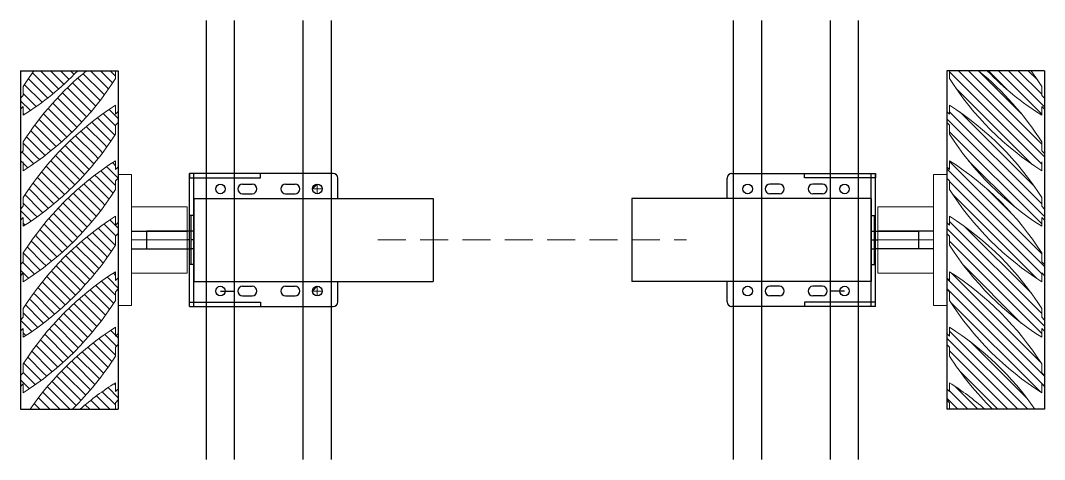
# Model space of a CAD drawing. Header units: millimetres. Extents: x -15418 to 43885, y -27590 to 23052.
# Drawn here: x 23955.8 to 24416.7, y -9980.4 to -9782.6 of the extents above; entities that cross this region are included whole.
import ezdxf

# ---------------------------------------------------------------- set-up
doc = ezdxf.new("R2010")
doc.units = ezdxf.units.MM
doc.header["$LTSCALE"] = 0.5
doc.linetypes.add('DASHEDX2', pattern=[38.1, 25.4, -12.7])
doc.layers.get('0').update_dxf_attribs({"lineweight": 5})
doc.layers.get('Defpoints').update_dxf_attribs({"color": 4})
for name, color, linetype in [('Layer1', 1, 'Continuous'), ('Layer2', 2, 'Continuous'), ('Layer3', 9, 'Continuous'), ('Layer4', 6, 'Continuous')]:
    doc.layers.add(name, color=color, linetype=linetype)
doc.layers.add('Layer5', color=51, linetype='Continuous', lineweight=5)
doc.layers.add('Layer6', color=7, linetype='DASHEDX2', lineweight=5)
pattern_1 = [(135, (40486.2644, -35657.2178), (-2.24506403, -2.24506403), [])]
pattern_2 = [(135, (40360.612, -35657.2178), (-2.24506403, -2.24506403), [])]

msp = doc.modelspace()

# ---------------------------------------------------------------- hatches: boundary and pattern name
at = {"layer": 'Layer5', "transparency": 33554661}
h = msp.add_hatch(dxfattribs=at)
h.set_pattern_fill('ANSI31', color=256, angle=90)
h.set_pattern_definition(pattern_1)
edge = h.paths.add_edge_path()
edge.add_line((23955.7913, -9847.525), (23955.7913, -9842.525))
edge.add_line((23955.7913, -9842.525), (23957.0313, -9841.285))
edge.add_line((23957.0313, -9841.285), (23957.0313, -9837.285))
edge.add_arc((24071.7627, -9910.4964), 136.1, 489.351459, 507.457594, ccw=False)
edge.add_line((23985.4651, -9805.2542), (23998.5513, -9805.2542))
edge.add_line((23998.5513, -9805.2542), (23998.5513, -9808.765))
edge.add_arc((23883.5629, -9735.2965), 136.455, 662.575336, 687.424664, ccw=False)
edge.add_line((23957.0313, -9850.285), (23957.0313, -9846.285))
edge.add_line((23957.0313, -9846.285), (23955.7913, -9847.525))
edge = h.paths.add_edge_path()
edge.add_line((23955.7913, -9822.525), (23955.7913, -9817.525))
edge.add_line((23955.7913, -9817.525), (23957.0313, -9816.285))
edge.add_line((23957.0313, -9816.285), (23957.0313, -9812.285))
edge.add_arc((24071.7627, -9885.4964), 136.1, 503.872611, 507.457594, ccw=False)
edge.add_line((23961.8337, -9805.2542), (23981.5578, -9805.2542))
edge.add_arc((23883.5629, -9710.2965), 136.455, 662.575336, 675.901796, ccw=False)
edge.add_line((23957.0313, -9825.285), (23957.0313, -9821.285))
edge.add_line((23957.0313, -9821.285), (23955.7913, -9822.525))
h = msp.add_hatch(dxfattribs=at)
h.set_pattern_fill('ANSI31', color=256, angle=90)
h.set_pattern_definition(pattern_2)
edge = h.paths.add_edge_path()
edge.add_line((24416.6876, -9847.525), (24416.6876, -9842.525))
edge.add_line((24416.6876, -9842.525), (24415.4476, -9841.285))
edge.add_line((24415.4476, -9841.285), (24415.4476, -9837.285))
edge.add_arc((24300.7162, -9910.4964), 136.1, 32.542406, 50.648541)
edge.add_line((24387.0139, -9805.2542), (24373.9276, -9805.2542))
edge.add_line((24373.9276, -9805.2542), (24373.9276, -9808.765))
edge.add_arc((24488.9161, -9735.2965), 136.455, -147.424664, -122.575336)
edge.add_line((24415.4476, -9850.285), (24415.4476, -9846.285))
edge.add_line((24415.4476, -9846.285), (24416.6876, -9847.525))
edge = h.paths.add_edge_path()
edge.add_line((24416.6876, -9822.525), (24416.6876, -9817.525))
edge.add_line((24416.6876, -9817.525), (24415.4476, -9816.285))
edge.add_line((24415.4476, -9816.285), (24415.4476, -9812.285))
edge.add_arc((24300.7162, -9885.4964), 136.1, 32.542406, 36.127389)
edge.add_line((24410.6452, -9805.2542), (24390.9212, -9805.2542))
edge.add_arc((24488.9161, -9710.2965), 136.455, -135.901796, -122.575336)
edge.add_line((24415.4476, -9825.285), (24415.4476, -9821.285))
edge.add_line((24415.4476, -9821.285), (24416.6876, -9822.525))
h = msp.add_hatch(dxfattribs=at)
h.set_pattern_fill('ANSI31', color=256, angle=90)
h.set_pattern_definition(pattern_1)
h.paths.add_polyline_path([(23982.6185, -9957.6542, -0.03656583), (23998.5513, -9945.765), (23998.5513, -9949.765), (23999.7913, -9948.525), (23999.7913, -9953.525), (23998.5513, -9954.765), (23998.5513, -9957.6542)], flags=17)
edge = h.paths.add_edge_path()
edge.add_line((23999.7913, -9823.525), (23999.7913, -9828.525))
edge.add_line((23999.7913, -9828.525), (23998.5513, -9829.765))
edge.add_line((23998.5513, -9829.765), (23998.5513, -9833.765))
edge.add_arc((23883.5629, -9760.2965), 136.455, 662.575336, 687.424664, ccw=False)
edge.add_line((23957.0313, -9875.285), (23957.0313, -9871.285))
edge.add_line((23957.0313, -9871.285), (23955.7913, -9872.525))
edge.add_line((23955.7913, -9872.525), (23955.7913, -9867.525))
edge.add_line((23955.7913, -9867.525), (23957.0313, -9866.285))
edge.add_line((23957.0313, -9866.285), (23957.0313, -9862.285))
edge.add_arc((24071.7627, -9935.4964), 136.1, 482.542406, 507.457594, ccw=False)
edge.add_line((23998.5513, -9820.765), (23998.5513, -9824.765))
edge.add_line((23998.5513, -9824.765), (23999.7913, -9823.525))
edge = h.paths.add_edge_path()
edge.add_line((23999.7913, -9898.525), (23999.7913, -9903.525))
edge.add_line((23999.7913, -9903.525), (23998.5513, -9904.765))
edge.add_line((23998.5513, -9904.765), (23998.5513, -9908.765))
edge.add_arc((23883.5629, -9835.2965), 136.455, 662.575336, 687.424664, ccw=False)
edge.add_line((23957.0313, -9950.285), (23957.0313, -9946.285))
edge.add_line((23957.0313, -9946.285), (23955.7913, -9947.525))
edge.add_line((23955.7913, -9947.525), (23955.7913, -9942.525))
edge.add_line((23955.7913, -9942.525), (23957.0313, -9941.285))
edge.add_line((23957.0313, -9941.285), (23957.0313, -9937.285))
edge.add_arc((24071.7627, -10010.4964), 136.1, 482.542406, 507.457594, ccw=False)
edge.add_line((23998.5513, -9895.765), (23998.5513, -9899.765))
edge.add_line((23998.5513, -9899.765), (23999.7913, -9898.525))
edge = h.paths.add_edge_path()
edge.add_line((23999.7913, -9923.525), (23999.7913, -9928.525))
edge.add_line((23999.7913, -9928.525), (23998.5513, -9929.765))
edge.add_line((23998.5513, -9929.765), (23998.5513, -9933.765))
edge.add_arc((23883.5629, -9860.2965), 136.455, 674.481355, 687.424664, ccw=False)
edge.add_line((23979.1738, -9957.6542), (23960.1214, -9957.6542))
edge.add_arc((24071.7627, -10035.4964), 136.1, 482.542406, 505.113792, ccw=False)
edge.add_line((23998.5513, -9920.765), (23998.5513, -9924.765))
edge.add_line((23998.5513, -9924.765), (23999.7913, -9923.525))
h = msp.add_hatch(dxfattribs=at)
h.set_pattern_fill('ANSI31', color=256, angle=90)
h.set_pattern_definition(pattern_2)
h.paths.add_polyline_path([(24389.8604, -9957.6542, 0.03656583), (24373.9276, -9945.765), (24373.9276, -9949.765), (24372.6876, -9948.525), (24372.6876, -9953.525), (24373.9276, -9954.765), (24373.9276, -9957.6542)], flags=17)
edge = h.paths.add_edge_path()
edge.add_line((24372.6876, -9823.525), (24372.6876, -9828.525))
edge.add_line((24372.6876, -9828.525), (24373.9276, -9829.765))
edge.add_line((24373.9276, -9829.765), (24373.9276, -9833.765))
edge.add_arc((24488.9161, -9760.2965), 136.455, -147.424664, -122.575336)
edge.add_line((24415.4476, -9875.285), (24415.4476, -9871.285))
edge.add_line((24415.4476, -9871.285), (24416.6876, -9872.525))
edge.add_line((24416.6876, -9872.525), (24416.6876, -9867.525))
edge.add_line((24416.6876, -9867.525), (24415.4476, -9866.285))
edge.add_line((24415.4476, -9866.285), (24415.4476, -9862.285))
edge.add_arc((24300.7162, -9935.4964), 136.1, 32.542406, 57.457594)
edge.add_line((24373.9276, -9820.765), (24373.9276, -9824.765))
edge.add_line((24373.9276, -9824.765), (24372.6876, -9823.525))
edge = h.paths.add_edge_path()
edge.add_line((24372.6876, -9898.525), (24372.6876, -9903.525))
edge.add_line((24372.6876, -9903.525), (24373.9276, -9904.765))
edge.add_line((24373.9276, -9904.765), (24373.9276, -9908.765))
edge.add_arc((24488.9161, -9835.2965), 136.455, -147.424664, -122.575336)
edge.add_line((24415.4476, -9950.285), (24415.4476, -9946.285))
edge.add_line((24415.4476, -9946.285), (24416.6876, -9947.525))
edge.add_line((24416.6876, -9947.525), (24416.6876, -9942.525))
edge.add_line((24416.6876, -9942.525), (24415.4476, -9941.285))
edge.add_line((24415.4476, -9941.285), (24415.4476, -9937.285))
edge.add_arc((24300.7162, -10010.4964), 136.1, 32.542406, 57.457594)
edge.add_line((24373.9276, -9895.765), (24373.9276, -9899.765))
edge.add_line((24373.9276, -9899.765), (24372.6876, -9898.525))
edge = h.paths.add_edge_path()
edge.add_line((24372.6876, -9923.525), (24372.6876, -9928.525))
edge.add_line((24372.6876, -9928.525), (24373.9276, -9929.765))
edge.add_line((24373.9276, -9929.765), (24373.9276, -9933.765))
edge.add_arc((24488.9161, -9860.2965), 136.455, -147.424664, -134.481355)
edge.add_line((24393.3052, -9957.6542), (24412.3576, -9957.6542))
edge.add_arc((24300.7162, -10035.4964), 136.1, 34.886208, 57.457594)
edge.add_line((24373.9276, -9920.765), (24373.9276, -9924.765))
edge.add_line((24373.9276, -9924.765), (24372.6876, -9923.525))
h = msp.add_hatch(dxfattribs=at)
h.set_pattern_fill('ANSI31', color=256, angle=90)
h.set_pattern_definition(pattern_1)
edge = h.paths.add_edge_path()
edge.add_line((23999.7913, -9848.525), (23999.7913, -9853.525))
edge.add_line((23999.7913, -9853.525), (23998.5513, -9854.765))
edge.add_line((23998.5513, -9854.765), (23998.5513, -9858.765))
edge.add_arc((23883.5629, -9785.2965), 136.455, 662.575336, 687.424664, ccw=False)
edge.add_line((23957.0313, -9900.285), (23957.0313, -9896.285))
edge.add_line((23957.0313, -9896.285), (23955.7913, -9897.525))
edge.add_line((23955.7913, -9897.525), (23955.7913, -9892.525))
edge.add_line((23955.7913, -9892.525), (23957.0313, -9891.285))
edge.add_line((23957.0313, -9891.285), (23957.0313, -9887.285))
edge.add_arc((24071.7627, -9960.4964), 136.1, 482.542406, 507.457594, ccw=False)
edge.add_line((23998.5513, -9845.765), (23998.5513, -9849.765))
edge.add_line((23998.5513, -9849.765), (23999.7913, -9848.525))
edge = h.paths.add_edge_path()
edge.add_line((23999.7913, -9873.525), (23999.7913, -9878.525))
edge.add_line((23999.7913, -9878.525), (23998.5513, -9879.765))
edge.add_line((23998.5513, -9879.765), (23998.5513, -9883.765))
edge.add_arc((23883.5629, -9810.2965), 136.455, 662.575336, 687.424664, ccw=False)
edge.add_line((23957.0313, -9925.285), (23957.0313, -9921.285))
edge.add_line((23957.0313, -9921.285), (23955.7913, -9922.525))
edge.add_line((23955.7913, -9922.525), (23955.7913, -9917.525))
edge.add_line((23955.7913, -9917.525), (23957.0313, -9916.285))
edge.add_line((23957.0313, -9916.285), (23957.0313, -9912.285))
edge.add_arc((24071.7627, -9985.4964), 136.1, 482.542406, 507.457594, ccw=False)
edge.add_line((23998.5513, -9870.765), (23998.5513, -9874.765))
edge.add_line((23998.5513, -9874.765), (23999.7913, -9873.525))
h = msp.add_hatch(dxfattribs=at)
h.set_pattern_fill('ANSI31', color=256, angle=90)
h.set_pattern_definition(pattern_2)
edge = h.paths.add_edge_path()
edge.add_line((24372.6876, -9848.525), (24372.6876, -9853.525))
edge.add_line((24372.6876, -9853.525), (24373.9276, -9854.765))
edge.add_line((24373.9276, -9854.765), (24373.9276, -9858.765))
edge.add_arc((24488.9161, -9785.2965), 136.455, -147.424664, -122.575336)
edge.add_line((24415.4476, -9900.285), (24415.4476, -9896.285))
edge.add_line((24415.4476, -9896.285), (24416.6876, -9897.525))
edge.add_line((24416.6876, -9897.525), (24416.6876, -9892.525))
edge.add_line((24416.6876, -9892.525), (24415.4476, -9891.285))
edge.add_line((24415.4476, -9891.285), (24415.4476, -9887.285))
edge.add_arc((24300.7162, -9960.4964), 136.1, 32.542406, 57.457594)
edge.add_line((24373.9276, -9845.765), (24373.9276, -9849.765))
edge.add_line((24373.9276, -9849.765), (24372.6876, -9848.525))
edge = h.paths.add_edge_path()
edge.add_line((24372.6876, -9873.525), (24372.6876, -9878.525))
edge.add_line((24372.6876, -9878.525), (24373.9276, -9879.765))
edge.add_line((24373.9276, -9879.765), (24373.9276, -9883.765))
edge.add_arc((24488.9161, -9810.2965), 136.455, -147.424664, -122.575336)
edge.add_line((24415.4476, -9925.285), (24415.4476, -9921.285))
edge.add_line((24415.4476, -9921.285), (24416.6876, -9922.525))
edge.add_line((24416.6876, -9922.525), (24416.6876, -9917.525))
edge.add_line((24416.6876, -9917.525), (24415.4476, -9916.285))
edge.add_line((24415.4476, -9916.285), (24415.4476, -9912.285))
edge.add_arc((24300.7162, -9985.4964), 136.1, 32.542406, 57.457594)
edge.add_line((24373.9276, -9870.765), (24373.9276, -9874.765))
edge.add_line((24373.9276, -9874.765), (24372.6876, -9873.525))

# ---------------------------------------------------------------- linework, layer by layer
at = {"transparency": 33554661}
for p, q in [((23955.7913, -9910.9542), (23955.7913, -9851.9542)), ((23999.7913, -9851.9542), (23999.7913, -9910.9542)), ((24005.7913, -9851.9542), (23999.7913, -9851.9542)), ((24005.7913, -9910.9542), (24005.7913, -9851.9542)), ((24366.6876, -9910.9542), (24366.6876, -9851.9542)), ((24366.6876, -9851.9542), (24372.6876, -9851.9542)), ((24372.6876, -9851.9542), (24372.6876, -9910.9542)), ((24416.6876, -9910.9542), (24416.6876, -9851.9542)), ((24087.2413, -9858.4542), (24089.3913, -9856.3042)), ((24091.5413, -9858.4542), (24087.2413, -9858.4542)), ((24089.3913, -9856.3042), (24089.3913, -9860.6042)), ((24005.7913, -9866.4542), (24030.7913, -9866.4542)), ((24030.7913, -9896.4542), (24030.7913, -9866.4542)), ((24341.6876, -9896.4542), (24341.6876, -9866.4542)), ((24366.6876, -9866.4542), (24341.6876, -9866.4542)), ((24005.7913, -9881.4542), (24030.7913, -9881.4542)), ((24366.6876, -9881.4542), (24341.6876, -9881.4542)), ((24005.7913, -9896.4542), (24030.7913, -9896.4542)), ((24366.6876, -9896.4542), (24341.6876, -9896.4542)), ((24089.3913, -9902.3042), (24087.2413, -9904.4542)), ((24087.2413, -9904.4542), (24091.5413, -9904.4542)), ((24089.3913, -9906.6042), (24089.3913, -9902.3042)), ((23999.7913, -9910.9542), (24005.7913, -9910.9542)), ((24372.6876, -9910.9542), (24366.6876, -9910.9542))]:
    msp.add_line(p, q, dxfattribs=at)
at = {"layer": 'Defpoints', "transparency": 33554661}
for p, q in [((24096.5013, -9851.4542), (24031.7913, -9851.4542)), ((24031.7913, -9911.4542), (24031.7913, -9851.4542)), ((24031.7913, -9851.4542), (24031.7913, -9853.4542)), ((24031.7913, -9853.4542), (24063.7913, -9853.4542)), ((24033.7913, -9911.4542), (24033.7913, -9851.4542)), ((24063.7913, -9853.4542), (24063.7913, -9851.4542)), ((24098.6513, -9862.8042), (24098.6513, -9853.6042)), ((24273.8276, -9862.8042), (24273.8276, -9853.6042)), ((24275.9776, -9851.4542), (24340.6876, -9851.4542)), ((24308.6876, -9853.4542), (24308.6876, -9851.4542)), ((24340.6876, -9853.4542), (24308.6876, -9853.4542)), ((24338.6876, -9911.4542), (24338.6876, -9851.4542)), ((24340.6876, -9911.4542), (24340.6876, -9851.4542)), ((24340.6876, -9851.4542), (24340.6876, -9853.4542)), ((24055.7913, -9856.3042), (24060.0913, -9856.3042)), ((24075.0913, -9856.3042), (24079.3913, -9856.3042)), ((24297.3876, -9856.3042), (24293.0876, -9856.3042)), ((24316.6876, -9856.3042), (24312.3876, -9856.3042)), ((24055.7913, -9860.6042), (24060.0913, -9860.6042)), ((24075.0913, -9860.6042), (24079.3913, -9860.6042)), ((24297.3876, -9860.6042), (24293.0876, -9860.6042)), ((24316.6876, -9860.6042), (24312.3876, -9860.6042)), ((24033.7913, -9870.4542), (24031.7913, -9870.4542)), ((24338.6876, -9870.4542), (24340.6876, -9870.4542)), ((24033.7913, -9892.4542), (24031.7913, -9892.4542)), ((24338.6876, -9892.4542), (24340.6876, -9892.4542)), ((24055.7913, -9902.3042), (24060.0913, -9902.3042)), ((24075.0913, -9902.3042), (24079.3913, -9902.3042)), ((24098.6513, -9909.3042), (24098.6513, -9900.1042)), ((24273.8276, -9909.3042), (24273.8276, -9900.1042)), ((24297.3876, -9902.3042), (24293.0876, -9902.3042)), ((24316.6876, -9902.3042), (24312.3876, -9902.3042)), ((24055.7913, -9906.6042), (24060.0913, -9906.6042)), ((24075.0913, -9906.6042), (24079.3913, -9906.6042)), ((24297.3876, -9906.6042), (24293.0876, -9906.6042)), ((24316.6876, -9906.6042), (24312.3876, -9906.6042)), ((24031.7913, -9911.4542), (24031.7913, -9909.4542)), ((24031.7913, -9909.4542), (24063.7913, -9909.4542)), ((24031.7913, -9911.4542), (24096.5013, -9911.4542)), ((24063.7913, -9909.4542), (24063.7913, -9911.4542)), ((24340.6876, -9911.4542), (24275.9776, -9911.4542)), ((24340.6876, -9909.4542), (24308.6876, -9909.4542)), ((24308.6876, -9909.4542), (24308.6876, -9911.4542)), ((24340.6876, -9911.4542), (24340.6876, -9909.4542))]:
    msp.add_line(p, q, dxfattribs=at)
for centre in [(24045.7913, -9858.4542), (24089.3913, -9858.4542), (24283.0876, -9858.4542), (24326.6876, -9858.4542), (24045.7913, -9904.4542), (24089.3913, -9904.4542), (24283.0876, -9904.4542), (24326.6876, -9904.4542)]:
    msp.add_circle(centre, 2.15, dxfattribs=at)
for centre, start, end in [((24096.5013, -9853.6042), 0, 90), ((24275.9776, -9853.6042), 90, 180), ((24055.7913, -9858.4542), 90, 270), ((24060.0913, -9858.4542), 270, 90), ((24075.0913, -9858.4542), 90, 270), ((24079.3913, -9858.4542), 270, 90), ((24293.0876, -9858.4542), 90, 270), ((24297.3876, -9858.4542), 270, 90), ((24312.3876, -9858.4542), 90, 270), ((24316.6876, -9858.4542), 270, 90), ((24055.7913, -9904.4542), 90, 270), ((24060.0913, -9904.4542), 270, 90), ((24075.0913, -9904.4542), 90, 270), ((24079.3913, -9904.4542), 270, 90), ((24293.0876, -9904.4542), 90, 270), ((24297.3876, -9904.4542), 270, 90), ((24312.3876, -9904.4542), 90, 270), ((24316.6876, -9904.4542), 270, 90), ((24096.5013, -9909.3042), 270, 0), ((24275.9776, -9909.3042), 180, 270)]:
    msp.add_arc(centre, 2.15, start, end, dxfattribs=at)
at = {"layer": 'Layer1', "transparency": 33554661}
for p, q in [((24033.7913, -9862.8042), (24033.7913, -9900.1042)), ((24033.7913, -9862.8042), (24141.5913, -9862.8042)), ((24141.5913, -9862.8042), (24141.5913, -9900.1042)), ((24230.8876, -9862.8042), (24230.8876, -9900.1042)), ((24338.6876, -9862.8042), (24230.8876, -9862.8042)), ((24338.6876, -9862.8042), (24338.6876, -9900.1042)), ((24033.7913, -9870.4542), (24032.4913, -9870.4542)), ((24032.4913, -9870.4542), (24032.4913, -9892.4542)), ((24338.6876, -9870.4542), (24339.9876, -9870.4542)), ((24339.9876, -9870.4542), (24339.9876, -9892.4542)), ((24032.4913, -9877.4542), (24012.4913, -9877.4542)), ((24012.4913, -9877.4542), (24012.4913, -9885.4542)), ((24033.7913, -9877.4542), (24032.4913, -9877.4542)), ((24033.7913, -9881.4542), (24032.4913, -9881.4542)), ((24338.6876, -9877.4542), (24339.9876, -9877.4542)), ((24338.6876, -9881.4542), (24339.9876, -9881.4542)), ((24339.9876, -9877.4542), (24359.9876, -9877.4542)), ((24359.9876, -9877.4542), (24359.9876, -9885.4542)), ((24012.4913, -9885.4542), (24032.4913, -9885.4542)), ((24033.7913, -9885.4542), (24032.4913, -9885.4542)), ((24338.6876, -9885.4542), (24339.9876, -9885.4542)), ((24359.9876, -9885.4542), (24339.9876, -9885.4542)), ((24033.7913, -9892.4542), (24032.4913, -9892.4542)), ((24338.6876, -9892.4542), (24339.9876, -9892.4542)), ((24033.7913, -9900.1042), (24141.5913, -9900.1042)), ((24338.6876, -9900.1042), (24230.8876, -9900.1042))]:
    msp.add_line(p, q, dxfattribs=at)
at = {"layer": 'Layer2', "transparency": 33554661}
for p, q in [((24005.7913, -9877.4542), (24030.7913, -9877.4542)), ((24366.6876, -9877.4542), (24341.6876, -9877.4542)), ((24005.7913, -9885.4542), (24030.7913, -9885.4542)), ((24366.6876, -9885.4542), (24341.6876, -9885.4542))]:
    msp.add_line(p, q, dxfattribs=at)
at = {"layer": 'Layer3', "transparency": 33554661}
for p, q in [((23955.7913, -9805.2542), (23999.7913, -9805.2542)), ((23955.7913, -9805.2542), (23955.7913, -9957.6542)), ((23999.7913, -9805.2542), (23999.7913, -9957.6542)), ((24416.6876, -9805.2542), (24372.6876, -9805.2542)), ((24372.6876, -9805.2542), (24372.6876, -9957.6542)), ((24416.6876, -9805.2542), (24416.6876, -9957.6542)), ((24031.7913, -9881.4542), (24030.7913, -9881.4542)), ((24340.6876, -9881.4542), (24341.6876, -9881.4542)), ((23955.7913, -9957.6542), (23999.7913, -9957.6542)), ((24416.6876, -9957.6542), (24372.6876, -9957.6542))]:
    msp.add_line(p, q, dxfattribs=at)
at = {"layer": 'Layer4', "transparency": 33554661}
for p, q in [((24039.4413, -9980.3542), (24039.4413, -9782.5542)), ((24052.1413, -9980.3542), (24052.1413, -9782.5542)), ((24083.0413, -9980.3542), (24083.0413, -9782.5542)), ((24095.7413, -9980.3542), (24095.7413, -9782.5542)), ((24276.7376, -9980.3542), (24276.7376, -9782.5542)), ((24289.4376, -9980.3542), (24289.4376, -9782.5542)), ((24320.3376, -9980.3542), (24320.3376, -9782.5542)), ((24333.0376, -9980.3542), (24333.0376, -9782.5542)), ((24045.7913, -9904.4542), (24052.1413, -9904.4542)), ((24326.6876, -9904.4542), (24320.3376, -9904.4542))]:
    msp.add_line(p, q, dxfattribs=at)
at = {"layer": 'Layer5', "transparency": 33554661}
for p, q in [((23998.5513, -9805.2542), (23998.5513, -9808.765)), ((24373.9276, -9805.2542), (24373.9276, -9808.765)), ((23957.0313, -9812.285), (23957.0313, -9816.285)), ((24415.4476, -9812.285), (24415.4476, -9816.285)), ((23957.0313, -9816.285), (23955.7913, -9817.525)), ((24415.4476, -9816.285), (24416.6876, -9817.525)), ((23955.7913, -9822.525), (23957.0313, -9821.285)), ((23957.0313, -9821.285), (23957.0313, -9825.285)), ((23998.5513, -9820.765), (23998.5513, -9824.765)), ((24373.9276, -9820.765), (24373.9276, -9824.765)), ((24416.6876, -9822.525), (24415.4476, -9821.285)), ((24415.4476, -9821.285), (24415.4476, -9825.285)), ((23999.7913, -9823.525), (23998.5513, -9824.765)), ((24372.6876, -9823.525), (24373.9276, -9824.765)), ((23998.5513, -9829.765), (23999.7913, -9828.525)), ((23998.5513, -9829.765), (23998.5513, -9833.765)), ((24373.9276, -9829.765), (24372.6876, -9828.525)), ((24373.9276, -9829.765), (24373.9276, -9833.765)), ((23957.0313, -9837.285), (23957.0313, -9841.285)), ((24415.4476, -9837.285), (24415.4476, -9841.285)), ((23957.0313, -9841.285), (23955.7913, -9842.525)), ((24415.4476, -9841.285), (24416.6876, -9842.525)), ((23957.0313, -9846.285), (23957.0313, -9850.285)), ((23998.5513, -9845.765), (23998.5513, -9849.765)), ((23999.7913, -9848.525), (23998.5513, -9849.765)), ((24372.6876, -9848.525), (24373.9276, -9849.765)), ((24373.9276, -9845.765), (24373.9276, -9849.765)), ((24415.4476, -9846.285), (24415.4476, -9850.285)), ((23998.5513, -9854.765), (23999.7913, -9853.525)), ((24373.9276, -9854.765), (24372.6876, -9853.525)), ((23998.5513, -9854.765), (23998.5513, -9858.765)), ((24373.9276, -9854.765), (24373.9276, -9858.765)), ((23957.0313, -9862.285), (23957.0313, -9866.285)), ((24415.4476, -9862.285), (24415.4476, -9866.285)), ((23957.0313, -9866.285), (23955.7913, -9867.525)), ((24415.4476, -9866.285), (24416.6876, -9867.525)), ((23955.7913, -9872.525), (23957.0313, -9871.285)), ((23957.0313, -9871.285), (23957.0313, -9875.285)), ((23998.5513, -9870.765), (23998.5513, -9874.765)), ((24373.9276, -9870.765), (24373.9276, -9874.765)), ((24416.6876, -9872.525), (24415.4476, -9871.285)), ((24415.4476, -9871.285), (24415.4476, -9875.285)), ((23999.7913, -9873.525), (23998.5513, -9874.765)), ((24372.6876, -9873.525), (24373.9276, -9874.765)), ((23998.5513, -9879.765), (23999.7913, -9878.525)), ((23998.5513, -9879.765), (23998.5513, -9883.765)), ((24373.9276, -9879.765), (24372.6876, -9878.525)), ((24373.9276, -9879.765), (24373.9276, -9883.765)), ((23957.0313, -9887.285), (23957.0313, -9891.285)), ((24415.4476, -9887.285), (24415.4476, -9891.285)), ((23957.0313, -9891.285), (23955.7913, -9892.525)), ((24415.4476, -9891.285), (24416.6876, -9892.525)), ((23955.7913, -9897.525), (23957.0313, -9896.285)), ((23957.0313, -9896.285), (23957.0313, -9900.285)), ((23998.5513, -9895.765), (23998.5513, -9899.765)), ((23999.7913, -9898.525), (23998.5513, -9899.765)), ((24372.6876, -9898.525), (24373.9276, -9899.765)), ((24373.9276, -9895.765), (24373.9276, -9899.765)), ((24416.6876, -9897.525), (24415.4476, -9896.285)), ((24415.4476, -9896.285), (24415.4476, -9900.285)), ((23998.5513, -9904.765), (23999.7913, -9903.525)), ((24373.9276, -9904.765), (24372.6876, -9903.525)), ((23998.5513, -9904.765), (23998.5513, -9908.765)), ((24373.9276, -9904.765), (24373.9276, -9908.765)), ((23957.0313, -9912.285), (23957.0313, -9916.285)), ((24415.4476, -9912.285), (24415.4476, -9916.285)), ((23957.0313, -9916.285), (23955.7913, -9917.525)), ((24415.4476, -9916.285), (24416.6876, -9917.525)), ((23955.7913, -9922.525), (23957.0313, -9921.285)), ((23957.0313, -9921.285), (23957.0313, -9925.285)), ((23998.5513, -9920.765), (23998.5513, -9924.765)), ((24373.9276, -9920.765), (24373.9276, -9924.765)), ((24416.6876, -9922.525), (24415.4476, -9921.285)), ((24415.4476, -9921.285), (24415.4476, -9925.285)), ((23999.8369, -9923.4795), (23998.5513, -9924.765)), ((24372.642, -9923.4795), (24373.9276, -9924.765)), ((23998.5513, -9929.765), (23999.7913, -9928.525)), ((23998.5513, -9929.765), (23998.5513, -9933.765)), ((24373.9276, -9929.765), (24372.6876, -9928.525)), ((24373.9276, -9929.765), (24373.9276, -9933.765)), ((23957.0313, -9941.285), (23955.7913, -9942.525)), ((23957.0313, -9937.285), (23957.0313, -9941.285)), ((24415.4476, -9937.285), (24415.4476, -9941.285)), ((24415.4476, -9941.285), (24416.6876, -9942.525)), ((23998.5513, -9945.765), (23998.5513, -9949.765)), ((24373.9276, -9945.765), (24373.9276, -9949.765)), ((23955.7913, -9947.525), (23957.0313, -9946.285)), ((23957.0313, -9946.285), (23957.0313, -9950.285)), ((23999.7913, -9948.525), (23998.5513, -9949.765)), ((23999.7913, -9948.525), (23999.7913, -9953.525)), ((24372.6876, -9948.525), (24373.9276, -9949.765)), ((24372.6876, -9948.525), (24372.6876, -9953.525)), ((24416.6876, -9947.525), (24415.4476, -9946.285)), ((24415.4476, -9946.285), (24415.4476, -9950.285)), ((23998.5513, -9954.765), (23999.7913, -9953.525)), ((23998.5513, -9954.765), (23998.5513, -9957.6542)), ((24373.9276, -9954.765), (24372.6876, -9953.525)), ((24373.9276, -9954.765), (24373.9276, -9957.6542))]:
    msp.add_line(p, q, dxfattribs=at)
for centre, radius, start, end in [((24071.7627, -9885.4964), 136.1, 143.872611, 147.457594), ((23883.5629, -9710.2965), 136.455, 302.575336, 315.901796), ((24071.7627, -9910.4964), 136.1, 129.351459, 147.457594), ((24300.7162, -9910.4964), 136.1, 32.542406, 50.648541), ((24488.9161, -9710.2965), 136.455, 224.098204, 237.424664), ((24300.7162, -9885.4964), 136.1, 32.542406, 36.127389), ((23883.5629, -9735.2965), 136.455, 302.575336, 327.424664), ((24488.9161, -9735.2965), 136.455, 212.575336, 237.424664), ((24071.7627, -9935.4964), 136.1, 122.542406, 147.457594), ((24300.7162, -9935.4964), 136.1, 32.542406, 57.457594), ((23883.5629, -9760.2965), 136.455, 302.575336, 327.424664), ((24488.9161, -9760.2965), 136.455, 212.575336, 237.424664), ((24071.7627, -9960.4964), 136.1, 122.542406, 147.457594), ((24300.7162, -9960.4964), 136.1, 32.542406, 57.457594), ((23883.5629, -9785.2965), 136.455, 302.575336, 327.424664), ((24488.9161, -9785.2965), 136.455, 212.575336, 237.424664), ((24071.7627, -9985.4964), 136.1, 122.542406, 147.457594), ((24300.7162, -9985.4964), 136.1, 32.542406, 57.457594), ((23883.5629, -9810.2965), 136.455, 302.575336, 327.424664), ((24488.9161, -9810.2965), 136.455, 212.575336, 237.424664), ((24071.7627, -10010.4964), 136.1, 122.542406, 147.457594), ((24300.7162, -10010.4964), 136.1, 32.542406, 57.457594), ((23883.5629, -9835.2965), 136.455, 302.575336, 327.424664), ((24488.9161, -9835.2965), 136.455, 212.575336, 237.424664), ((24071.7627, -10035.4964), 136.1, 122.542406, 145.113792), ((24300.7162, -10035.4964), 136.1, 34.886208, 57.457594), ((23883.5629, -9860.2965), 136.455, 314.481355, 327.424664), ((24488.9161, -9860.2965), 136.455, 212.575336, 225.518645), ((24071.7627, -10060.4964), 136.1, 122.542406, 130.918945), ((24300.7162, -10060.4964), 136.1, 49.081055, 57.457594)]:
    msp.add_arc(centre, radius, start, end, dxfattribs=at)
at = {"layer": 'Layer6', "transparency": 33554661}
msp.add_line((24116.5913, -9881.4542), (24255.5913, -9881.4542), dxfattribs=at)

doc.saveas('drawing.dxf')
